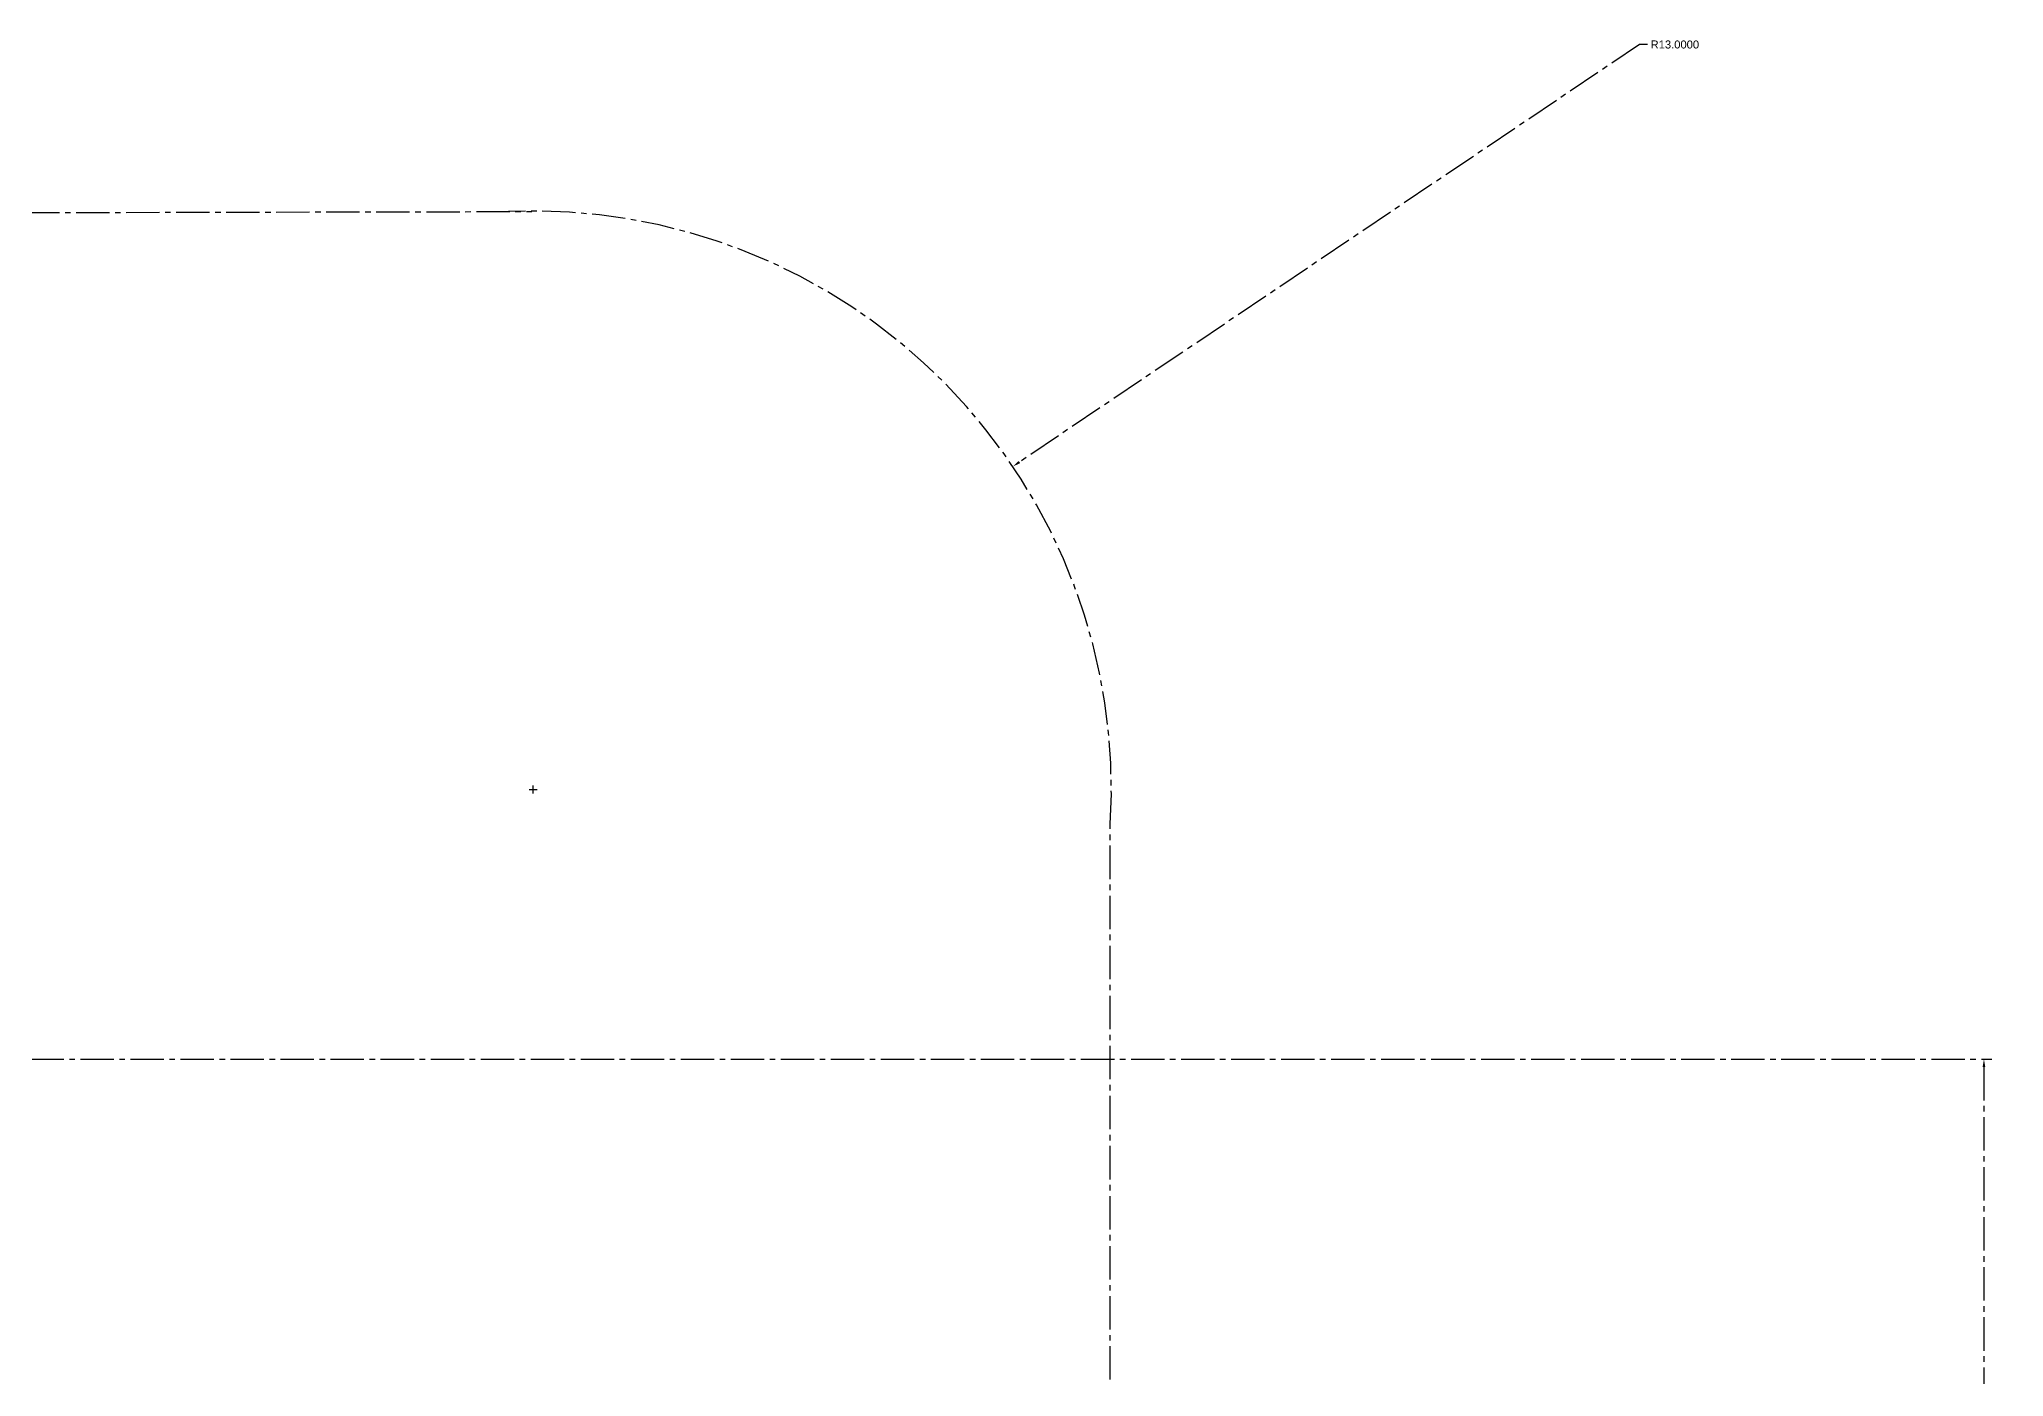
# Model space of a CAD drawing. Header units: inches. Extents: x 212 to 507, y 75 to 211.
# Drawn here: x 302.48 to 346.66, y 176.82 to 206.88 of the extents above; entities that cross this region are included whole.
import ezdxf

# ---------------------------------------------------------------- set-up
doc = ezdxf.new("R2010")
doc.units = ezdxf.units.IN
doc.header["$MEASUREMENT"] = 0
doc.linetypes.add('CENTER2', pattern=[1.125, 0.75, -0.125, 0.125, -0.125])
doc.layers.get('0').update_dxf_attribs({"linetype": 'CENTER2'})
doc.styles.get("Standard").update_dxf_attribs({"font": 'Arial.ttf'})
doc.dimstyles.get("Standard").update_dxf_attribs({"dimtxt": 0.18, "dimasz": 0.18, "dimexe": 0.18, "dimexo": 0.0625, "dimgap": 0.09, "dimtad": 0, "dimtih": 1, "dimtoh": 1, "dimdec": 4, "dimzin": 0, "dimdsep": 46, "dimtxsty": 'Standard', "dimcen": 0.09, "dimadec": 0, "dimazin": 0, "dimtfac": 1, "dimtdec": 4, "dimtofl": 0, "dimtmove": 0, "dimatfit": 3, "dimfxl": 1, "dimtolj": 1, "dimtzin": 0, "dimarcsym": 0})

# ---------------------------------------------------------------- blocks, each defined once
blk = doc.blocks.new('*D18')
at = {"color": 0, "lineweight": -2, "transparency": 16777216}
for p, q in [((259.533, 183.959), (346.395, 183.959)), ((346.215, 183.779), (346.215, 157.141)), ((346.215, 130.139), (346.215, 156.777)), ((259.533, 129.959), (346.395, 129.959))]:
    blk.add_line(p, q, dxfattribs=at)
at = {"color": 0, "transparency": 16777216}
for points in [[(346.185, 183.779), (346.245, 183.779), (346.215, 183.959)], [(346.185, 130.139), (346.245, 130.139), (346.215, 129.959)]]:
    blk.add_solid(points, dxfattribs=at)
at = {"layer": 'Defpoints', "color": 0}
for p in [(259.471, 183.959), (346.215, 183.959), (259.471, 129.959)]:
    blk.add_point(p, dxfattribs=at)
at = {"color": 0, "transparency": 16777216, "insert": (346.215, 156.959), "char_height": 0.18, "attachment_point": 5}
blk.add_mtext('\\A1;54.0000', dxfattribs=at)
blk = doc.blocks.new('*D23')
at = {"color": 0, "lineweight": -2, "transparency": 16777216}
for p, q in [((338.465, 206.758), (324.525, 197.375)), ((338.645, 206.758), (338.465, 206.758)), ((313.501, 190.016), (313.681, 190.016)), ((313.591, 189.926), (313.591, 190.106))]:
    blk.add_line(p, q, dxfattribs=at)
at = {"color": 0, "transparency": 16777216}
blk.add_solid([(324.509, 197.4), (324.542, 197.351), (324.376, 197.275)], dxfattribs=at)
at = {"layer": 'Defpoints', "color": 0}
for p in [(324.376, 197.275), (313.591, 190.016)]:
    blk.add_point(p, dxfattribs=at)
at = {"color": 0, "transparency": 16777216, "insert": (339.264, 206.758), "char_height": 0.18, "attachment_point": 5}
blk.add_mtext('\\A1;R13.0000', dxfattribs=at)

msp = doc.modelspace()

# ---------------------------------------------------------------- linework, layer by layer
for p, q in [((224.56061, 202.83), (313.56044, 203.00505)), ((326.56789, 100.25398), (326.56789, 189.25398))]:
    msp.add_line(p, q)
msp.add_arc((313.59145, 190.01607), 13, 356.54959, 92.468293)

# ---------------------------------------------------------------- dimensions: what is measured, and where the dimension line sits
dim = msp.add_radius_dim(center=(313.59145, 190.01607), mpoint=(324.37614, 197.2749), dimstyle='Standard')
dim.commit()
dim.dimension.update_dxf_attribs({"geometry": '*D23', "text_midpoint": (339.26415, 206.75751), "dimtype": 164})
dim = msp.add_linear_dim(base=(346.21492, 183.95898), p1=(259.47061, 129.95898), p2=(259.47061, 183.95898), angle=90, dimstyle='Standard')
dim.commit()
dim.dimension.update_dxf_attribs({"geometry": '*D18', "text_midpoint": (346.21492, 156.95898)})

doc.saveas('drawing.dxf')
